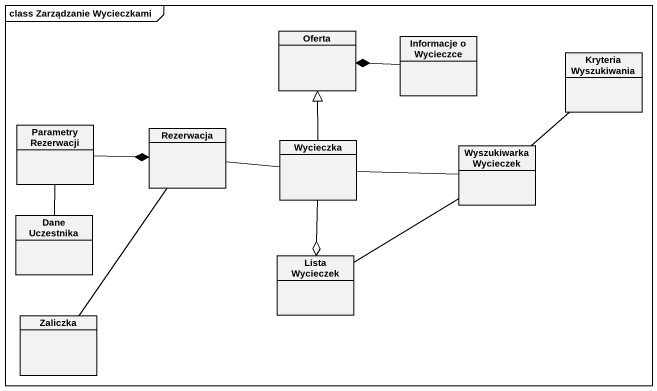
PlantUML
@startuml
mainframe class Zarządzanie Wycieczkami
hide circle
hide empty members
class Oferta
class "Informacje o Wycieczce" as Informacje_o_Wycieczce
class "Kryteria Wyszukiwania" as Kryteria_Wyszukiwania
class "Parametry Rezerwacji" as Parametry_Rezerwacji
class Rezerwacja
class Wycieczka
class "Wyszukiwarka Wycieczek" as Wyszukiwarka_Wycieczek
class "Dane Uczestnika" as Dane_Uczestnika
class "Lista Wycieczek" as Lista_Wycieczek
class Zaliczka
Informacje_o_Wycieczce -left-* Oferta
Kryteria_Wyszukiwania -- Wyszukiwarka_Wycieczek
Parametry_Rezerwacji -right-* Rezerwacja
Rezerwacja -right- Wycieczka
Wycieczka -up-|> Oferta
Wycieczka --o Lista_Wycieczek
Wyszukiwarka_Wycieczek -left- Wycieczka
Wyszukiwarka_Wycieczek -- Lista_Wycieczek
Dane_Uczestnika -up- Parametry_Rezerwacji
Zaliczka -up- Rezerwacja
@enduml
